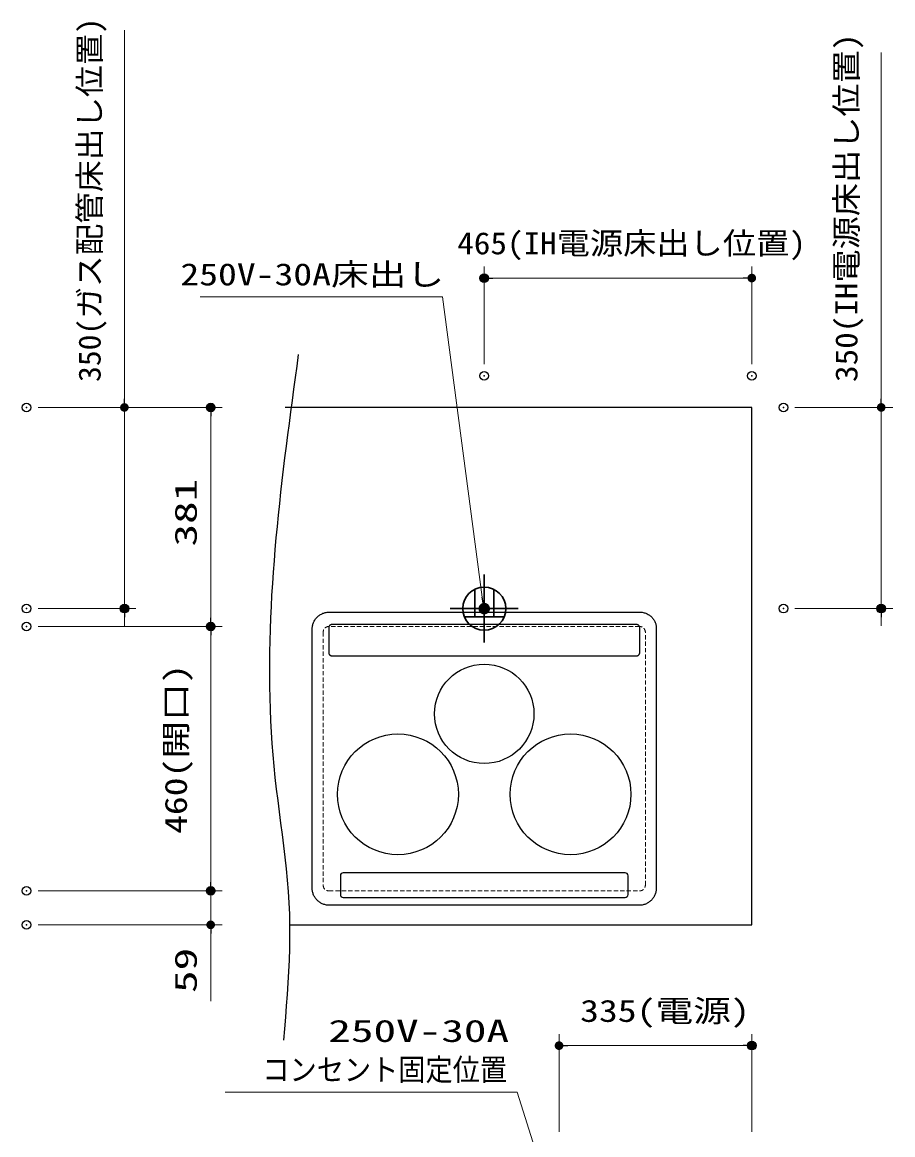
# Model space of a CAD drawing. Units: millimetres, scale not verified. Extents: x -9797 to 9797, y -4555 to 4555.
# Drawn here: x -4976 to -3463, y 620 to 2555 of the extents above; entities that cross this region are included whole.
import ezdxf
from ezdxf.enums import TextEntityAlignment as Align

# ---------------------------------------------------------------- set-up
doc = ezdxf.new("R2010")
doc.units = ezdxf.units.MM
doc.header["$LTSCALE"] = 30
doc.header["$PDMODE"] = 32
doc.header["$PDSIZE"] = 15
doc.linetypes.add('USER1', pattern=[0.375, 0.25, -0.125])
for name, color, linetype, lineweight in [('0-0_0', 7, 'Continuous', 25), ('0-1_細線ﾚｲﾔｰ', 91, 'Continuous', 5), ('0-2_寸法ﾚｲﾔｰ', 30, 'Continuous', 13), ('0-3_DEFPOINTS', 7, 'Continuous', 25), ('0-4_1', 7, 'Continuous', 25)]:
    doc.layers.add(name, color=color, linetype=linetype, lineweight=lineweight)
doc.styles.add('ＭＳ ゴシック', font='')
doc.styles.get('ＭＳ ゴシック').set_extended_font_data('MS Gothic')

# ---------------------------------------------------------------- blocks, each defined once
blk = doc.blocks.new('_DOT')
at = {"layer": '0-0_0', "color": 30}
blk.add_line((-15, 0), (-30, 0), dxfattribs=at)
for points in [[(0, 0), (-15, 0), (-14.88, 1.88)], [(0, 0), (-14.88, -1.88), (-15, 0)], [(0, 0), (-14.88, 1.88), (-14.53, 3.73)], [(0, 0), (-14.53, -3.73), (-14.88, -1.88)], [(0, 0), (-14.53, 3.73), (-13.95, 5.52)], [(0, 0), (-13.95, -5.52), (-14.53, -3.73)], [(0, 0), (-13.95, 5.52), (-13.14, 7.23)], [(0, 0), (-13.14, -7.23), (-13.95, -5.52)], [(0, 0), (-13.14, 7.23), (-12.14, 8.82)], [(0, 0), (-12.14, -8.82), (-13.14, -7.23)], [(0, 0), (-12.14, 8.82), (-10.93, 10.27)], [(0, 0), (-10.93, -10.27), (-12.14, -8.82)], [(0, 0), (-10.93, 10.27), (-9.56, 11.56)], [(0, 0), (-9.56, -11.56), (-10.93, -10.27)], [(0, 0), (-9.56, 11.56), (-8.04, 12.66)], [(0, 0), (-8.04, -12.66), (-9.56, -11.56)], [(0, 0), (-8.04, 12.66), (-6.39, 13.57)], [(0, 0), (-6.39, -13.57), (-8.04, -12.66)], [(0, 0), (-6.39, 13.57), (-4.64, 14.27)], [(0, 0), (-4.64, -14.27), (-6.39, -13.57)], [(0, 0), (-4.64, 14.27), (-2.81, 14.73)], [(0, 0), (-2.81, -14.73), (-4.64, -14.27)], [(0, 0), (-2.81, 14.73), (-0.94, 14.97)], [(0, 0), (-0.94, -14.97), (-2.81, -14.73)], [(0, 0), (-0.94, 14.97), (0.94, 14.97)], [(0, 0), (0.94, -14.97), (-0.94, -14.97)], [(0, 0), (0.94, 14.97), (2.81, 14.73)], [(0, 0), (2.81, 14.73), (4.64, 14.27)], [(0, 0), (4.64, 14.27), (6.39, 13.57)], [(0, 0), (6.39, 13.57), (8.04, 12.66)], [(0, 0), (8.04, 12.66), (9.56, 11.56)], [(0, 0), (9.56, 11.56), (10.93, 10.27)], [(0, 0), (10.93, 10.27), (12.14, 8.82)], [(0, 0), (12.14, 8.82), (13.14, 7.23)], [(0, 0), (13.14, 7.23), (13.95, 5.52)], [(0, 0), (13.95, 5.52), (14.53, 3.73)], [(0, 0), (14.53, 3.73), (14.88, 1.88)], [(0, 0), (14.88, 1.88), (15, 0)], [(0, 0), (2.81, -14.73), (0.94, -14.97)], [(0, 0), (4.64, -14.27), (2.81, -14.73)], [(0, 0), (6.39, -13.57), (4.64, -14.27)], [(0, 0), (8.04, -12.66), (6.39, -13.57)], [(0, 0), (9.56, -11.56), (8.04, -12.66)], [(0, 0), (10.93, -10.27), (9.56, -11.56)], [(0, 0), (12.14, -8.82), (10.93, -10.27)], [(0, 0), (13.14, -7.23), (12.14, -8.82)], [(0, 0), (13.95, -5.52), (13.14, -7.23)], [(0, 0), (14.53, -3.73), (13.95, -5.52)], [(0, 0), (14.88, -1.88), (14.53, -3.73)], [(0, 0), (15, 0), (14.88, -1.88)]]:
    blk.add_solid(points, dxfattribs=at)

msp = doc.modelspace()

# ---------------------------------------------------------------- linework, layer by layer
at = {"layer": '0-0_0', "color": 1, "lineweight": 30}
for p, q in [((-4173.07, 1594.11), (-4173.07, 1475.89)), ((-4189.61, 1568.66), (-4189.61, 1520.8)), ((-4156.53, 1568.66), (-4156.53, 1520.8)), ((-4113.96, 1535), (-4232.19, 1535)), ((-4207.78, 1520.8), (-4138.37, 1520.8))]:
    msp.add_line(p, q, dxfattribs=at)
at = {"layer": '0-0_0'}
for points in [[(-4496.33, 1976.8), (-4499.06, 1956.87), (-4501.78, 1936.94), (-4504.48, 1917.01), (-4507.16, 1897.08), (-4509.82, 1877.15), (-4512.44, 1857.22), (-4515.02, 1837.29), (-4517.54, 1817.37), (-4520.01, 1797.44), (-4522.42, 1777.52), (-4524.75, 1757.6), (-4527, 1737.68), (-4529.17, 1717.76), (-4531.25, 1697.85), (-4533.22, 1677.94), (-4535.09, 1658.03), (-4536.84, 1638.13), (-4538.48, 1618.22), (-4539.98, 1598.33), (-4541.34, 1578.43), (-4542.57, 1558.54), (-4543.64, 1538.65), (-4544.56, 1518.77), (-4545.31, 1498.9), (-4545.89, 1479.02), (-4546.29, 1459.15), (-4546.5, 1439.29), (-4546.52, 1419.43), (-4546.34, 1399.58), (-4545.95, 1379.74), (-4545.35, 1359.9), (-4544.52, 1340.06), (-4543.47, 1320.23), (-4542.18, 1300.41), (-4540.65, 1280.6), (-4538.86, 1260.79), (-4536.82, 1240.99), (-4534.56, 1221.19), (-4532.13, 1201.4)], [(-4511.6, 985), (-3708.07, 985), (-3708.07, 1885), (-4519.36, 1885)], [(-4472.09, 1499.28), (-4472.06, 1500.53), (-4471.96, 1502.07), (-4471.79, 1503.59), (-4471.53, 1505.08), (-4471.2, 1506.55), (-4470.8, 1507.99), (-4470.33, 1509.4), (-4469.79, 1510.78), (-4469.18, 1512.13), (-4468.51, 1513.43), (-4467.78, 1514.71), (-4466.99, 1515.94), (-4466.14, 1517.12), (-4465.23, 1518.27), (-4464.27, 1519.37), (-4463.26, 1520.41), (-4462.2, 1521.41), (-4461.09, 1522.36), (-4459.93, 1523.25), (-4458.74, 1524.09), (-4457.5, 1524.87), (-4456.22, 1525.58), (-4454.9, 1526.24), (-4453.55, 1526.83), (-4452.16, 1527.35), (-4450.74, 1527.81), (-4449.3, 1528.19), (-4447.82, 1528.5), (-4446.32, 1528.74), (-4444.8, 1528.9), (-4443.26, 1528.98), (-4442.07, 1528.99), (-4438.87, 1528.99), (-4432.68, 1528.99), (-4423.72, 1528.99), (-4412.18, 1528.99), (-4398.28, 1528.99), (-4382.25, 1528.99), (-4364.27, 1528.99)], [(-4364.27, 1528.99), (-4344.58, 1528.99), (-4323.38, 1528.99), (-4300.88, 1528.99), (-4277.29, 1528.99), (-4252.83, 1528.99), (-4227.71, 1528.99), (-4202.13, 1528.99), (-4176.32, 1528.99), (-4150.49, 1528.99), (-4124.83, 1528.99), (-4099.58, 1528.99), (-4074.93, 1528.99), (-4051.11, 1528.99), (-4028.32, 1528.99), (-4006.77, 1528.99), (-3986.68, 1528.99), (-3968.26, 1528.99), (-3951.71, 1528.99), (-3937.26, 1528.99), (-3925.12, 1528.99), (-3915.49, 1528.99), (-3908.58, 1528.99), (-3904.62, 1528.99), (-3903.29, 1528.99), (-3901.65, 1528.93), (-3900.04, 1528.79), (-3898.45, 1528.57), (-3896.9, 1528.27), (-3895.38, 1527.91), (-3893.89, 1527.47), (-3892.44, 1526.97), (-3891.03, 1526.39), (-3889.66, 1525.75), (-3888.34, 1525.05), (-3887.06, 1524.29), (-3885.82, 1523.47), (-3884.64, 1522.59), (-3883.51, 1521.66), (-3882.43, 1520.67)], [(-3882.43, 1520.67), (-3881.41, 1519.63), (-3880.44, 1518.55), (-3879.53, 1517.41), (-3878.69, 1516.24), (-3877.91, 1515.02), (-3877.19, 1513.76), (-3876.54, 1512.46), (-3875.96, 1511.12), (-3875.46, 1509.75), (-3875.02, 1508.35), (-3874.67, 1506.92), (-3874.39, 1505.45), (-3874.19, 1503.97), (-3874.07, 1502.45), (-3874.04, 1500.92), (-3874.09, 1499.36)], [(-4469.64, 1036.85), (-4470.2, 1038.22), (-4470.69, 1039.62), (-4471.11, 1041.05), (-4471.45, 1042.52), (-4471.73, 1044), (-4471.93, 1045.52), (-4472.05, 1047.05), (-4472.09, 1048.61), (-4472.09, 1049.96), (-4472.09, 1053.91), (-4472.09, 1060.27), (-4472.09, 1068.87), (-4472.09, 1079.53), (-4472.09, 1092.08), (-4472.09, 1106.33), (-4472.09, 1122.1), (-4472.09, 1139.23), (-4472.09, 1157.54), (-4472.09, 1176.84), (-4472.09, 1196.96), (-4472.09, 1217.72), (-4472.09, 1238.95), (-4472.09, 1260.47), (-4472.09, 1282.1), (-4472.09, 1303.66), (-4472.09, 1324.98), (-4472.09, 1345.87), (-4472.09, 1366.17), (-4472.09, 1385.69), (-4472.09, 1404.26), (-4472.09, 1421.7), (-4472.09, 1437.84), (-4472.09, 1452.49), (-4472.09, 1465.47), (-4472.09, 1476.62), (-4472.09, 1485.75), (-4472.09, 1492.69), (-4472.09, 1497.26), (-4472.09, 1499.28)], [(-4443.39, 1502.66), (-4443.44, 1502.38), (-4443.47, 1502.1), (-4443.48, 1501.81), (-4443.49, 1501.6), (-4443.49, 1501.39), (-4443.49, 1500.96), (-4443.49, 1500.3), (-4443.49, 1499.45), (-4443.49, 1498.41), (-4443.49, 1497.2), (-4443.49, 1495.84), (-4443.49, 1494.35), (-4443.49, 1492.73), (-4443.49, 1491.01), (-4443.49, 1489.2), (-4443.49, 1487.32), (-4443.49, 1485.38), (-4443.49, 1483.39), (-4443.49, 1481.38), (-4443.49, 1479.36), (-4443.49, 1477.35), (-4443.49, 1475.36), (-4443.49, 1473.41), (-4443.49, 1471.51), (-4443.49, 1469.68), (-4443.49, 1467.93), (-4443.49, 1466.29), (-4443.49, 1464.76), (-4443.49, 1463.36), (-4443.49, 1462.12), (-4443.49, 1461.04), (-4443.49, 1460.13), (-4443.49, 1459.43), (-4443.49, 1458.93), (-4443.49, 1458.67), (-4443.49, 1458.5), (-4443.47, 1458.21), (-4443.44, 1457.92), (-4443.4, 1457.64)], [(-4298.67, 1507.31), (-4320.32, 1507.31), (-4340.75, 1507.31), (-4359.77, 1507.31), (-4377.18, 1507.31), (-4392.79, 1507.31), (-4406.4, 1507.31), (-4417.82, 1507.31), (-4426.86, 1507.31), (-4433.31, 1507.31), (-4436.98, 1507.31), (-4437.87, 1507.31), (-4438.16, 1507.3), (-4438.45, 1507.27), (-4438.73, 1507.23), (-4439.01, 1507.18), (-4439.29, 1507.11), (-4439.56, 1507.03), (-4439.82, 1506.93), (-4440.08, 1506.83), (-4440.33, 1506.71), (-4440.57, 1506.58), (-4440.81, 1506.44), (-4441.04, 1506.29), (-4441.26, 1506.12), (-4441.47, 1505.95), (-4441.68, 1505.77), (-4441.87, 1505.58), (-4442.06, 1505.37), (-4442.24, 1505.16), (-4442.4, 1504.95), (-4442.56, 1504.72), (-4442.7, 1504.49), (-4442.84, 1504.24), (-4442.96, 1504), (-4443.07, 1503.74), (-4443.17, 1503.48), (-4443.26, 1503.21), (-4443.33, 1502.94), (-4443.39, 1502.66)], [(-3904.04, 1505.27), (-3904.22, 1505.47), (-3904.41, 1505.67), (-3904.61, 1505.86), (-3904.82, 1506.03), (-3905.03, 1506.2), (-3905.26, 1506.36), (-3905.49, 1506.51), (-3905.73, 1506.64), (-3905.98, 1506.77), (-3906.23, 1506.88), (-3906.49, 1506.98), (-3906.76, 1507.07), (-3907.03, 1507.14), (-3907.31, 1507.2), (-3907.59, 1507.25), (-3907.87, 1507.29), (-3908.16, 1507.3), (-3908.46, 1507.31), (-3910.6, 1507.31), (-3915.61, 1507.31), (-3923.31, 1507.31), (-3933.5, 1507.31), (-3945.99, 1507.31), (-3960.58, 1507.31), (-3977.07, 1507.31), (-3995.27, 1507.31), (-4014.98, 1507.31), (-4036.01, 1507.31), (-4058.17, 1507.31), (-4081.26, 1507.31), (-4105.08, 1507.31), (-4129.44, 1507.31), (-4154.15, 1507.31), (-4179, 1507.31), (-4203.81, 1507.31), (-4228.37, 1507.31), (-4252.5, 1507.31), (-4276, 1507.31), (-4298.67, 1507.31)], [(-3902.7, 1464.01), (-3902.7, 1465.47), (-3902.7, 1467.05), (-3902.7, 1468.75), (-3902.7, 1470.54), (-3902.7, 1472.4), (-3902.7, 1474.33), (-3902.7, 1476.3), (-3902.7, 1478.31), (-3902.7, 1480.32), (-3902.7, 1482.34), (-3902.7, 1484.34), (-3902.7, 1486.3), (-3902.7, 1488.22), (-3902.7, 1490.07), (-3902.7, 1491.84), (-3902.7, 1493.51), (-3902.7, 1495.08), (-3902.7, 1496.51), (-3902.7, 1497.8), (-3902.7, 1498.92), (-3902.7, 1499.88), (-3902.7, 1500.64), (-3902.7, 1501.19), (-3902.7, 1501.52), (-3902.7, 1501.65), (-3902.71, 1501.95), (-3902.74, 1502.23), (-3902.77, 1502.52), (-3902.83, 1502.8), (-3902.89, 1503.07), (-3902.97, 1503.34), (-3903.06, 1503.61), (-3903.17, 1503.86), (-3903.28, 1504.11), (-3903.41, 1504.36), (-3903.55, 1504.6), (-3903.7, 1504.83), (-3903.86, 1505.05), (-3904.04, 1505.27)], [(-3874.09, 1499.36), (-3874.09, 1498.01), (-3874.09, 1494.06), (-3874.09, 1487.7), (-3874.09, 1479.1), (-3874.09, 1468.44), (-3874.09, 1455.9), (-3874.09, 1441.65), (-3874.09, 1425.87), (-3874.09, 1408.74), (-3874.09, 1390.43), (-3874.09, 1371.13), (-3874.09, 1351.01), (-3874.09, 1330.25), (-3874.09, 1309.02), (-3874.09, 1287.5), (-3874.09, 1265.87), (-3874.09, 1244.31), (-3874.09, 1222.99), (-3874.09, 1202.1), (-3874.09, 1181.8), (-3874.09, 1162.28), (-3874.09, 1143.71), (-3874.09, 1126.27), (-3874.09, 1110.13), (-3874.09, 1095.48), (-3874.09, 1082.5), (-3874.09, 1071.35), (-3874.09, 1062.22), (-3874.09, 1055.28), (-3874.09, 1050.71), (-3874.09, 1048.69), (-3874.11, 1047.44), (-3874.21, 1045.9), (-3874.39, 1044.38), (-3874.65, 1042.89), (-3874.98, 1041.42), (-3875.38, 1039.98), (-3875.85, 1038.57), (-3876.39, 1037.19)], [(-4443.4, 1457.64), (-4443.35, 1457.36), (-4443.28, 1457.09), (-4443.19, 1456.82), (-4443.1, 1456.56), (-4442.99, 1456.3), (-4442.87, 1456.05), (-4442.74, 1455.81), (-4442.6, 1455.57), (-4442.44, 1455.34), (-4442.28, 1455.12), (-4442.11, 1454.91), (-4441.92, 1454.71), (-4441.73, 1454.51), (-4441.53, 1454.33), (-4441.31, 1454.15), (-4441.09, 1453.98), (-4440.87, 1453.83), (-4440.63, 1453.68), (-4440.39, 1453.55), (-4440.14, 1453.43), (-4439.89, 1453.32), (-4439.62, 1453.22), (-4439.36, 1453.14), (-4439.08, 1453.07), (-4438.81, 1453.01), (-4438.52, 1452.97), (-4438.24, 1452.94), (-4437.95, 1452.92), (-4437.61, 1452.92), (-4436.07, 1452.92), (-4432.96, 1452.92), (-4428.28, 1452.92), (-4422.04, 1452.92), (-4414.26, 1452.92), (-4404.94, 1452.92), (-4394.09, 1452.92), (-4381.71, 1452.92), (-4367.83, 1452.92), (-4352.43, 1452.92)], [(-4352.43, 1452.92), (-4335.54, 1452.92), (-4317.17, 1452.92), (-4297.31, 1452.92), (-4275.98, 1452.92), (-4253.19, 1452.92), (-4228.94, 1452.92), (-4203.25, 1452.92), (-4176.13, 1452.92), (-4147.57, 1452.92), (-4117.59, 1452.92), (-4086.2, 1452.92), (-4053.41, 1452.92), (-4019.22, 1452.92), (-3983.65, 1452.92), (-3946.7, 1452.92), (-3908.38, 1452.92)], [(-3908.4, 1452.92), (-3908.1, 1452.93), (-3907.82, 1452.95), (-3907.53, 1452.99), (-3907.25, 1453.04), (-3906.98, 1453.1), (-3906.71, 1453.18), (-3906.44, 1453.27), (-3906.18, 1453.37), (-3905.93, 1453.49), (-3905.68, 1453.61), (-3905.44, 1453.75), (-3905.21, 1453.9), (-3904.99, 1454.06), (-3904.77, 1454.23), (-3904.57, 1454.41), (-3904.37, 1454.6), (-3904.18, 1454.8), (-3904, 1455.01), (-3903.83, 1455.23), (-3903.67, 1455.45), (-3903.52, 1455.68), (-3903.39, 1455.92), (-3903.26, 1456.17), (-3903.15, 1456.42), (-3903.04, 1456.68), (-3902.95, 1456.95), (-3902.88, 1457.22), (-3902.81, 1457.49), (-3902.76, 1457.78), (-3902.73, 1458.06), (-3902.71, 1458.35), (-3902.7, 1458.62), (-3902.7, 1458.76), (-3902.7, 1459.14), (-3902.7, 1459.74), (-3902.7, 1460.54), (-3902.7, 1461.53), (-3902.7, 1462.69), (-3902.7, 1464.01)], [(-4532.13, 1201.4), (-4529.59, 1181.61), (-4527, 1161.82), (-4524.43, 1142.04), (-4521.93, 1122.24), (-4519.56, 1102.44), (-4517.38, 1082.64), (-4515.46, 1062.83), (-4513.85, 1043), (-4512.6, 1023.17), (-4511.79, 1003.32), (-4511.39, 983.45), (-4511.37, 963.58), (-4511.69, 943.69), (-4512.31, 923.79), (-4513.2, 903.88), (-4514.32, 883.97), (-4515.62, 864.05), (-4517.08, 844.12), (-4518.65, 824.19), (-4520.3, 804.26), (-4521.99, 784.33)], [(-4169.86, 1018.99), (-4195.7, 1018.99), (-4221.35, 1018.99), (-4246.6, 1018.99), (-4271.25, 1018.99), (-4295.07, 1018.99), (-4317.86, 1018.99), (-4339.41, 1018.99), (-4359.5, 1018.99), (-4377.93, 1018.99), (-4394.47, 1018.99), (-4408.92, 1018.99), (-4421.06, 1018.99), (-4430.69, 1018.99), (-4437.6, 1018.99), (-4441.56, 1018.99), (-4442.87, 1018.99), (-4444.42, 1019.05), (-4445.94, 1019.19), (-4447.45, 1019.41), (-4448.93, 1019.7), (-4450.38, 1020.07), (-4451.81, 1020.5), (-4453.2, 1021.01), (-4454.56, 1021.58), (-4455.89, 1022.22), (-4457.18, 1022.92), (-4458.43, 1023.69), (-4459.64, 1024.51), (-4460.8, 1025.38), (-4461.92, 1026.32), (-4463, 1027.3), (-4464.02, 1028.34), (-4464.99, 1029.43), (-4465.91, 1030.56), (-4466.78, 1031.73), (-4467.59, 1032.95), (-4468.33, 1034.21), (-4469.02, 1035.51), (-4469.64, 1036.85)], [(-3876.39, 1037.19), (-3877, 1035.84), (-3877.67, 1034.54), (-3878.4, 1033.27), (-3879.19, 1032.04), (-3880.04, 1030.85), (-3880.95, 1029.7), (-3881.91, 1028.61), (-3882.92, 1027.56), (-3883.98, 1026.56), (-3885.09, 1025.61), (-3886.24, 1024.72), (-3887.44, 1023.89), (-3888.68, 1023.11), (-3889.96, 1022.39), (-3891.28, 1021.74), (-3892.63, 1021.15), (-3894.02, 1020.62), (-3895.44, 1020.17), (-3896.88, 1019.79), (-3898.36, 1019.48), (-3899.86, 1019.24), (-3901.38, 1019.08), (-3902.93, 1019), (-3904.11, 1018.99), (-3907.31, 1018.99), (-3913.5, 1018.99), (-3922.47, 1018.99), (-3934, 1018.99), (-3947.9, 1018.99), (-3963.94, 1018.99), (-3981.91, 1018.99), (-4001.6, 1018.99), (-4022.81, 1018.99), (-4045.31, 1018.99), (-4068.89, 1018.99), (-4093.35, 1018.99), (-4118.48, 1018.99), (-4144.05, 1018.99), (-4169.86, 1018.99)]]:
    msp.add_lwpolyline(points, dxfattribs=at)
at = {"layer": '0-0_0', "color": 1, "lineweight": 30}
msp.add_circle((-4173.07, 1535), 37.5, dxfattribs=at)
at = {"layer": '0-0_0'}
for centre, radius in [((-4173.1, 1351.99), 86.5), ((-4323.1, 1211.99), 105), ((-4023.1, 1211.99), 105)]:
    msp.add_circle(centre, radius, dxfattribs=at)
at = {"layer": '0-1_細線ﾚｲﾔｰ', "linetype": 'USER1', "lineweight": 9}
for p, q in [((-4453.07, 1494), (-4453.07, 1054)), ((-3903.07, 1504), (-4443.07, 1504)), ((-3893.07, 1054), (-3893.07, 1494)), ((-4443.07, 1044), (-3903.07, 1044))]:
    msp.add_line(p, q, dxfattribs=at)
for centre, start, end in [((-4443.07, 1494), 90, 180), ((-3903.07, 1494), 0, 90), ((-4443.07, 1054), 180, 270), ((-3903.07, 1054), 270, 0)]:
    msp.add_arc(centre, 10, start, end, dxfattribs=at)
at = {"layer": '0-2_寸法ﾚｲﾔｰ'}
for p, q in [((-4798.56, 1885), (-4798.56, 2541.29)), ((-3483.07, 1885), (-3483.07, 2502.43)), ((-4173.07, 1960), (-4173.07, 2130)), ((-3708.07, 1960), (-3708.07, 2130)), ((-3723.07, 2110), (-4158.07, 2110)), ((-4798.56, 1900), (-4798.56, 1915)), ((-3483.07, 1900), (-3483.07, 1915)), ((-4948.56, 1885), (-4628.56, 1885)), ((-4948.56, 1885), (-4778.56, 1885)), ((-4798.56, 1885), (-4798.56, 1535)), ((-3633.07, 1885), (-3463.07, 1885)), ((-3483.07, 1885), (-3483.07, 1535)), ((-4648.56, 1519), (-4648.56, 1870)), ((-4948.56, 1535), (-4778.56, 1535)), ((-3633.07, 1535), (-3463.07, 1535)), ((-4798.56, 1520), (-4798.56, 1505)), ((-3483.07, 1520), (-3483.07, 1505)), ((-4948.56, 1504), (-4628.56, 1504)), ((-4948.56, 1504), (-4628.56, 1504)), ((-4648.56, 1059), (-4648.56, 1489)), ((-4648.56, 1059), (-4648.56, 1074)), ((-4948.56, 1044), (-4628.56, 1044)), ((-4948.56, 1044), (-4628.56, 1044)), ((-4648.56, 985), (-4648.56, 1044)), ((-4948.56, 985), (-4628.56, 985)), ((-4648.56, 985), (-4648.56, 852.14)), ((-4648.56, 970), (-4648.56, 955)), ((-4043.07, 624.86), (-4043.07, 794.86)), ((-3708.07, 624.86), (-3708.07, 794.86)), ((-4028.07, 774.86), (-3723.07, 774.86))]:
    msp.add_line(p, q, dxfattribs=at)
for points in [[(-4666.86, 2077.19), (-4245.76, 2077.19), (-4176.44, 1554.71)], [(-4623.47, 693.83), (-4115.76, 693.83), (-4050.72, 488.34)]]:
    msp.add_lwpolyline(points, dxfattribs=at)
at = {"layer": '0-3_DEFPOINTS'}
for p in [(-4173.07, 2110), (-4173.07, 1940), (-3708.07, 1940), (-4968.56, 1885), (-4648.56, 1885), (-3653.07, 1885), (-4968.56, 1535), (-4798.56, 1535), (-3653.07, 1535), (-3483.07, 1535), (-4968.56, 1504), (-4648.56, 1504), (-4968.56, 1044), (-4648.56, 1044), (-4968.56, 985), (-3708.07, 774.86)]:
    msp.add_point(p, dxfattribs=at)
at = {"layer": '0-4_1'}
for p, q in [((-4423.09, 1070.49), (-4423.09, 1037.54)), ((-3928.09, 1075.49), (-4418.09, 1075.49)), ((-3923.09, 1037.54), (-3923.09, 1070.49)), ((-4418.09, 1032.54), (-3928.09, 1032.54))]:
    msp.add_line(p, q, dxfattribs=at)
for centre, start, end in [((-4418.09, 1070.49), 90, 180), ((-3928.09, 1070.49), 0, 90), ((-4418.09, 1037.54), 180, 270), ((-3928.09, 1037.54), 270, 0)]:
    msp.add_arc(centre, 5, start, end, dxfattribs=at)

# ---------------------------------------------------------------- block references
at = {"layer": '0-2_寸法ﾚｲﾔｰ'}
for p, xscale, yscale, rotation in [((-4173.07, 2110), 0.5, 0.5, 180), ((-4798.56, 1885), 0.5, 0.5, 270), ((-3483.07, 1885), 0.5, 0.5, 270), ((-4648.56, 1885), 0.5, 0.5, 90), ((-4173.07, 1535), 0.6666667, 0.6666667, 279.70043), ((-4798.56, 1535), 0.5, 0.5, 90), ((-3483.07, 1535), 0.5, 0.5, 90), ((-4648.56, 1504), 0.5, 0.5, 270), ((-4648.56, 1504), 0.5, 0.5, 90), ((-4648.56, 1044), 0.5, 0.5, 270), ((-4648.56, 1044), 0.5, 0.5, 270), ((-4648.56, 985), 0.5, 0.5, 90), ((-4043.07, 774.86), 0.5, 0.5, 180)]:
    msp.add_blockref('_DOT', p, dxfattribs=dict(at, xscale=xscale, yscale=yscale, rotation=rotation))
at = {"layer": '0-2_寸法ﾚｲﾔｰ', "xscale": 0.5, "yscale": 0.5}
for p in [(-3708.07, 2110), (-3708.07, 774.86)]:
    msp.add_blockref('_DOT', p, dxfattribs=at)

# ---------------------------------------------------------------- texts
at = {"layer": '0-2_寸法ﾚｲﾔｰ', "style": 'ＭＳ ゴシック'}
for s, height, width, p in [('350(ガス配管床出し位置)', 38.48, 1.05, (-4828.3, 1929.29)), ('350(IH電源床出し位置)', 38.49, 1.1, (-3512.81, 1929.29)), ('381', 38.49, 1.5, (-4661.16, 1643.07)), ('460(開口)', 38.49, 1.25, (-4678.3, 1143.14)), ('59', 38.49, 1.5, (-4661.16, 866.43))]:
    msp.add_text(s, height=height, rotation=90, dxfattribs=dict(at, width=width)).set_placement(p, align=Align.BOTTOM_LEFT)
for s, width, p in [('465(IH電源床出し位置)', 1.1, (-4220, 2139.74)), ('335(電源)', 1.25, (-4006.43, 804.61))]:
    msp.add_text(s, height=38.49, dxfattribs=dict(at, width=width)).set_placement(p, align=Align.BOTTOM_LEFT)
at = {"layer": '0-2_寸法ﾚｲﾔｰ', "color": 7, "style": 'ＭＳ ゴシック'}
for s, height, width, p in [('250V-30A床出し', 38.48, 1.25, (-4701.21, 2085.74)), ('250V-30A', 38.48, 1.5, (-4444.07, 769.74)), ('コンセント固定位置', 38.49, 0.9, (-4558.74, 702.34))]:
    msp.add_text(s, height=height, dxfattribs=dict(at, width=width)).set_placement(p, align=Align.BOTTOM_LEFT)

doc.saveas('drawing.dxf')
